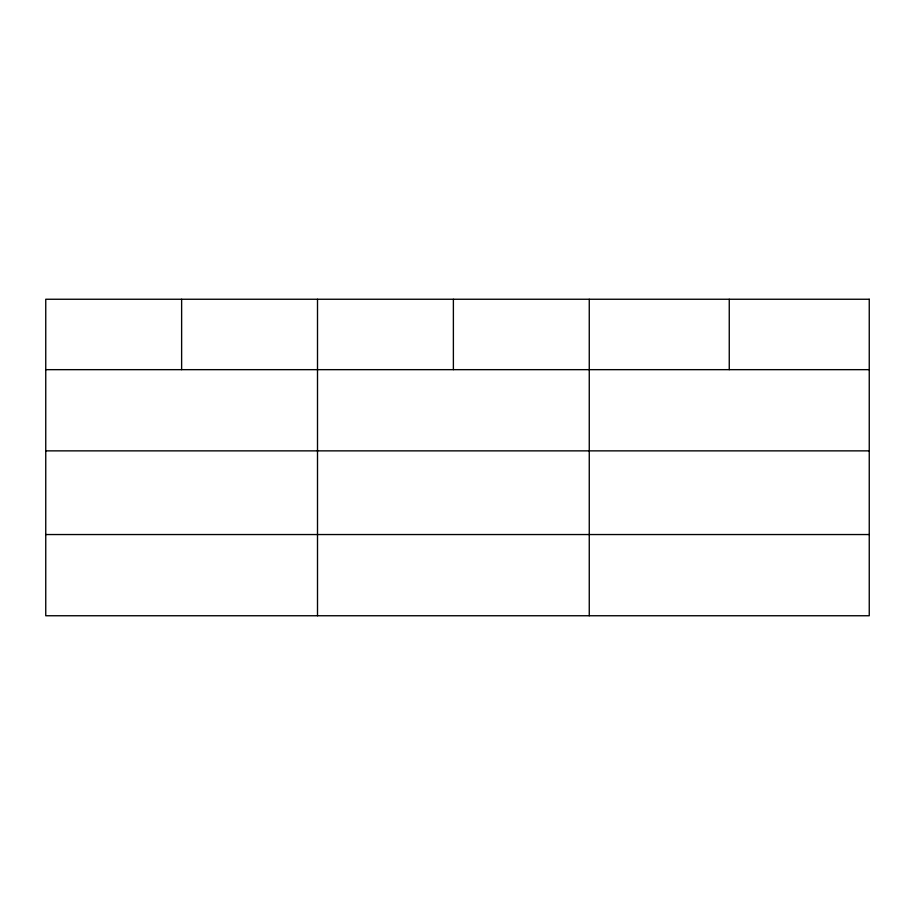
<?xml version="1.0" encoding="UTF-8"?>
<svg xmlns="http://www.w3.org/2000/svg" width="915" height="915" viewBox="0 0 915 915"><rect width="100%" height="100%" fill="white"/><g stroke="black" fill="none" stroke-linecap="round" stroke-linejoin="round"><path stroke-width="1.37" d="M45.75 369.66L869.25 369.66M45.75 450.866L869.25 450.866M45.75 534.543L869.25 534.543M729.255 299.251L729.255 369.66M589.26 299.251L589.26 615.749M453.382 299.251L453.382 369.66M317.505 299.251L317.505 615.749M181.628 299.251L181.628 369.66M869.25 299.251L45.75 299.251L45.75 615.749L869.25 615.749L869.25 299.251"/></g></svg>
